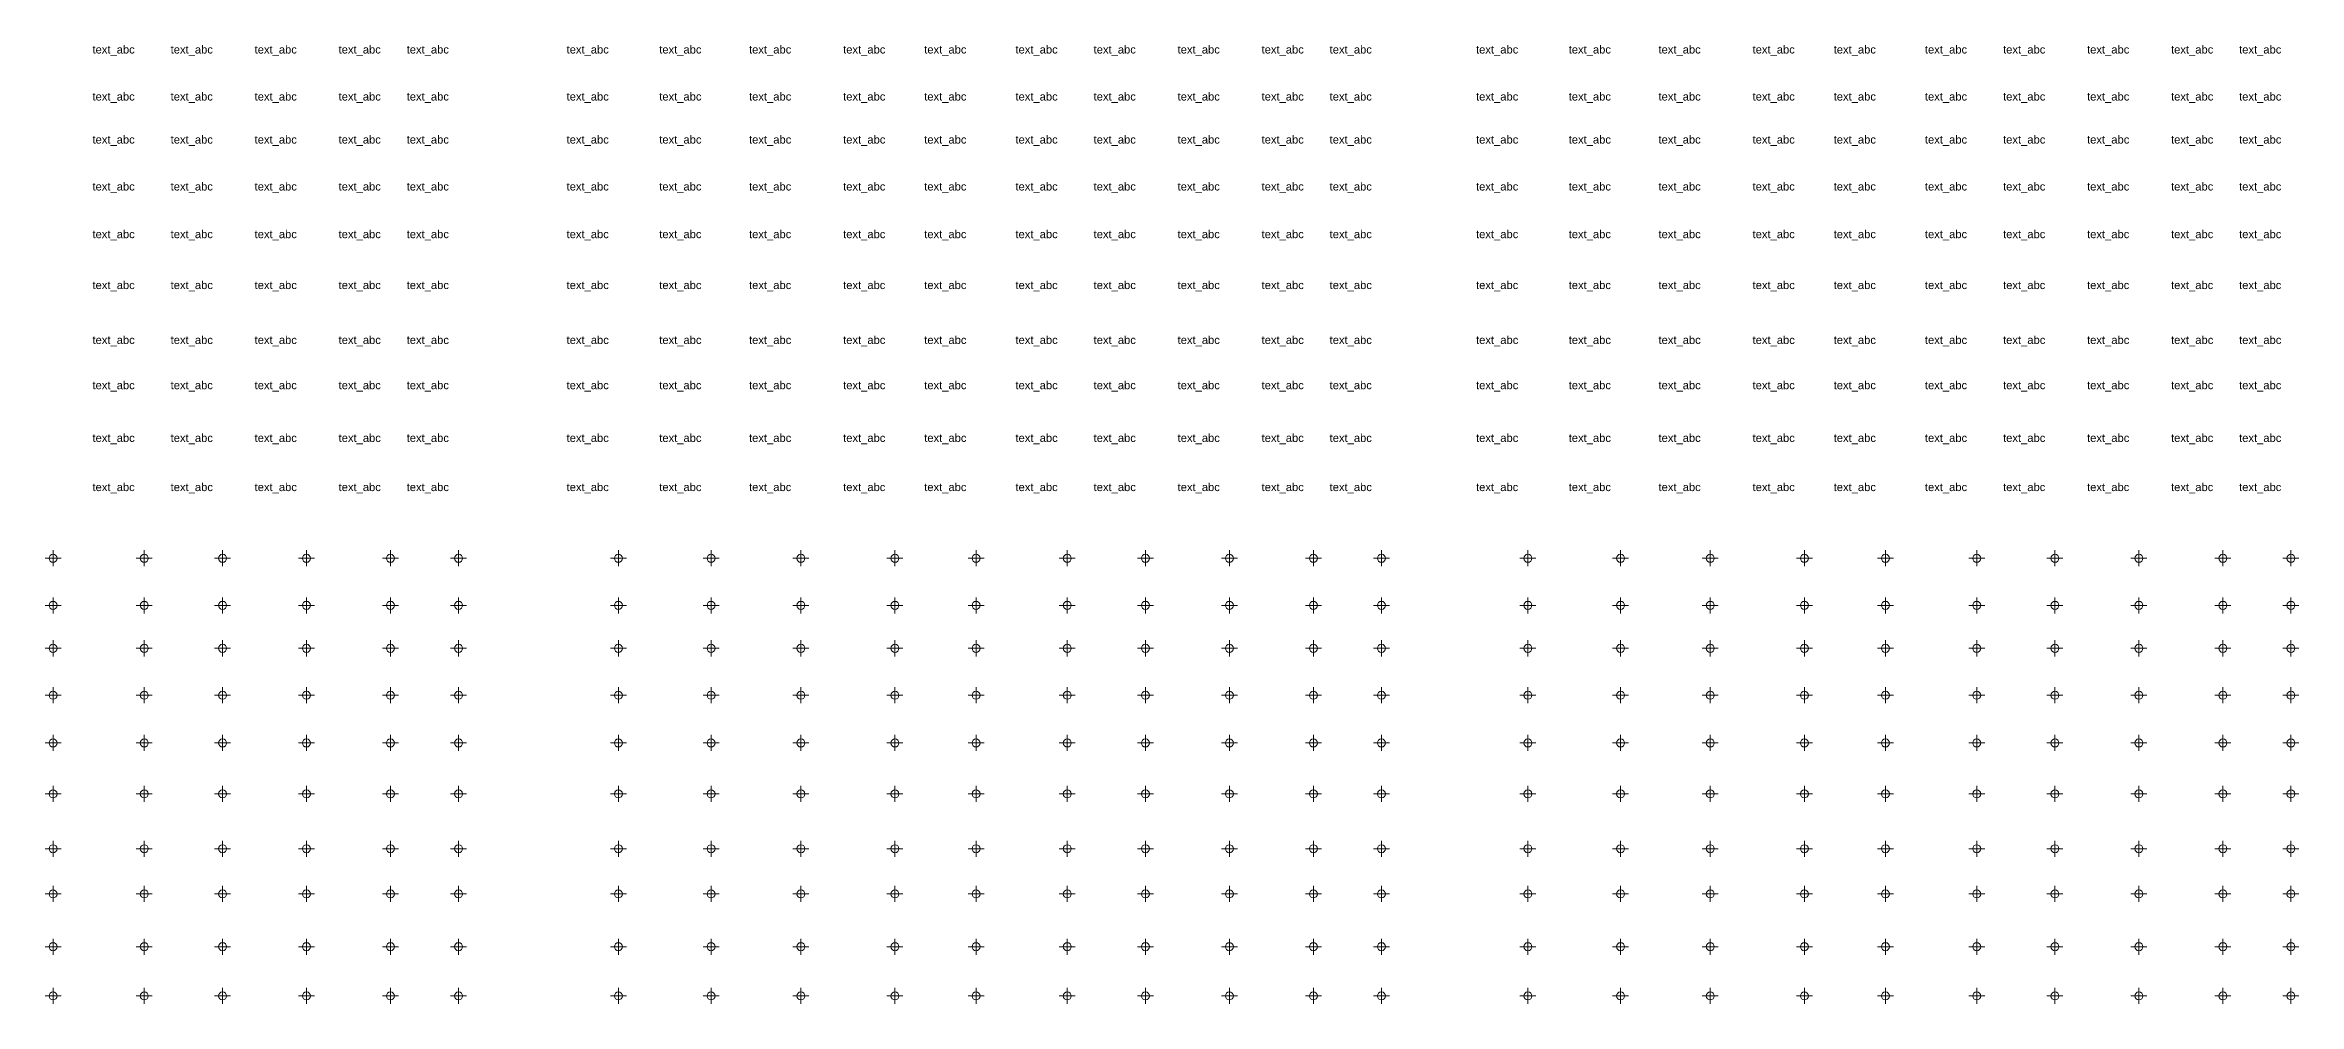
# Model space of a CAD drawing. Header units: inches. Extents: x 1 to 115, y 3 to 27.
# Drawn here: x 59 to 115.3, y 3.1 to 27.1 of the extents above; entities that cross this region are included whole.
import ezdxf

# ---------------------------------------------------------------- set-up
doc = ezdxf.new("R2010")
doc.units = ezdxf.units.IN
doc.header["$MEASUREMENT"] = 0
doc.header["$PDMODE"] = 34
doc.header["$PDSIZE"] = 0.2
doc.layers.add('Bod-cislo', color=191, linetype='Continuous')
doc.layers.add('bod-oznac', color=6, linetype='Continuous')
doc.styles.get("Standard").update_dxf_attribs({"font": 'arial.ttf'})

msp = doc.modelspace()

# ---------------------------------------------------------------- linework, layer by layer
at = {"layer": 'bod-oznac', "linetype": 'Continuous', "lineweight": 0}
for p in [(59.177, 14.23, 170.631), (61.457, 14.23, 170.631), (63.412, 14.23, 170.631), (65.511, 14.23, 170.631), (67.61, 14.23, 170.631), (69.311, 14.23, 170.631), (73.307, 14.23, 170.631), (75.623, 14.23, 170.631), (77.867, 14.23, 170.631), (80.219, 14.23, 170.631), (82.246, 14.23, 170.631), (84.526, 14.23, 170.631), (86.48, 14.23, 170.631), (88.579, 14.23, 170.631), (90.678, 14.23, 170.631), (92.379, 14.23, 170.631), (96.038, 14.23, 170.631), (98.354, 14.23, 170.631), (100.598, 14.23, 170.631), (102.95, 14.23, 170.631), (104.977, 14.23, 170.631), (107.257, 14.23, 170.631), (109.211, 14.23, 170.631), (111.31, 14.23, 170.631), (113.409, 14.23, 170.631), (115.11, 14.23, 170.631), (59.177, 13.055, 170.631), (61.457, 13.055, 170.631), (63.412, 13.055, 170.631), (65.511, 13.055, 170.631), (67.61, 13.055, 170.631), (69.311, 13.055, 170.631), (73.307, 13.055, 170.631), (75.623, 13.055, 170.631), (77.867, 13.055, 170.631), (80.219, 13.055, 170.631), (82.246, 13.055, 170.631), (84.526, 13.055, 170.631), (86.48, 13.055, 170.631), (88.579, 13.055, 170.631), (90.678, 13.055, 170.631), (92.379, 13.055, 170.631), (96.038, 13.055, 170.631), (98.354, 13.055, 170.631), (100.598, 13.055, 170.631), (102.95, 13.055, 170.631), (104.977, 13.055, 170.631), (107.257, 13.055, 170.631), (109.211, 13.055, 170.631), (111.31, 13.055, 170.631), (113.409, 13.055, 170.631), (115.11, 13.055, 170.631), (59.177, 11.981, 170.631), (61.457, 11.981, 170.631), (63.412, 11.981, 170.631), (65.511, 11.981, 170.631), (67.61, 11.981, 170.631), (69.311, 11.981, 170.631), (73.307, 11.981, 170.631), (75.623, 11.981, 170.631), (77.867, 11.981, 170.631), (80.219, 11.981, 170.631), (82.246, 11.981, 170.631), (84.526, 11.981, 170.631), (86.48, 11.981, 170.631), (88.579, 11.981, 170.631), (90.678, 11.981, 170.631), (92.379, 11.981, 170.631), (96.038, 11.981, 170.631), (98.354, 11.981, 170.631), (100.598, 11.981, 170.631), (102.95, 11.981, 170.631), (104.977, 11.981, 170.631), (107.257, 11.981, 170.631), (109.211, 11.981, 170.631), (111.31, 11.981, 170.631), (113.409, 11.981, 170.631), (115.11, 11.981, 170.631), (59.177, 10.808, 170.631), (61.457, 10.808, 170.631), (63.412, 10.808, 170.631), (65.511, 10.808, 170.631), (67.61, 10.808, 170.631), (69.311, 10.808, 170.631), (73.307, 10.808, 170.631), (75.623, 10.808, 170.631), (77.867, 10.808, 170.631), (80.219, 10.808, 170.631), (82.246, 10.808, 170.631), (84.526, 10.808, 170.631), (86.48, 10.808, 170.631), (88.579, 10.808, 170.631), (90.678, 10.808, 170.631), (92.379, 10.808, 170.631), (96.038, 10.808, 170.631), (98.354, 10.808, 170.631), (100.598, 10.808, 170.631), (102.95, 10.808, 170.631), (104.977, 10.808, 170.631), (107.257, 10.808, 170.631), (109.211, 10.808, 170.631), (111.31, 10.808, 170.631), (113.409, 10.808, 170.631), (115.11, 10.808, 170.631), (59.177, 9.616, 170.631), (61.457, 9.616, 170.631), (63.412, 9.616, 170.631), (65.511, 9.616, 170.631), (67.61, 9.616, 170.631), (69.311, 9.616, 170.631), (73.307, 9.616, 170.631), (75.623, 9.616, 170.631), (77.867, 9.616, 170.631), (80.219, 9.616, 170.631), (82.246, 9.616, 170.631), (84.526, 9.616, 170.631), (86.48, 9.616, 170.631), (88.579, 9.616, 170.631), (90.678, 9.616, 170.631), (92.379, 9.616, 170.631), (96.038, 9.616, 170.631), (98.354, 9.616, 170.631), (100.598, 9.616, 170.631), (102.95, 9.616, 170.631), (104.977, 9.616, 170.631), (107.257, 9.616, 170.631), (109.211, 9.616, 170.631), (111.31, 9.616, 170.631), (113.409, 9.616, 170.631), (115.11, 9.616, 170.631), (59.177, 8.344, 170.631), (61.457, 8.344, 170.631), (63.412, 8.344, 170.631), (65.511, 8.344, 170.631), (67.61, 8.344, 170.631), (69.311, 8.344, 170.631), (73.307, 8.344, 170.631), (75.623, 8.344, 170.631), (77.867, 8.344, 170.631), (80.219, 8.344, 170.631), (82.246, 8.344, 170.631), (84.526, 8.344, 170.631), (86.48, 8.344, 170.631), (88.579, 8.344, 170.631), (90.678, 8.344, 170.631), (92.379, 8.344, 170.631), (96.038, 8.344, 170.631), (98.354, 8.344, 170.631), (100.598, 8.344, 170.631), (102.95, 8.344, 170.631), (104.977, 8.344, 170.631), (107.257, 8.344, 170.631), (109.211, 8.344, 170.631), (111.31, 8.344, 170.631), (113.409, 8.344, 170.631), (115.11, 8.344, 170.631), (59.177, 6.973, 170.631), (61.457, 6.973, 170.631), (63.412, 6.973, 170.631), (65.511, 6.973, 170.631), (67.61, 6.973, 170.631), (69.311, 6.973, 170.631), (73.307, 6.973, 170.631), (75.623, 6.973, 170.631), (77.867, 6.973, 170.631), (80.219, 6.973, 170.631), (82.246, 6.973, 170.631), (84.526, 6.973, 170.631), (86.48, 6.973, 170.631), (88.579, 6.973, 170.631), (90.678, 6.973, 170.631), (92.379, 6.973, 170.631), (96.038, 6.973, 170.631), (98.354, 6.973, 170.631), (100.598, 6.973, 170.631), (102.95, 6.973, 170.631), (104.977, 6.973, 170.631), (107.257, 6.973, 170.631), (109.211, 6.973, 170.631), (111.31, 6.973, 170.631), (113.409, 6.973, 170.631), (115.11, 6.973, 170.631), (59.177, 5.843, 170.631), (61.457, 5.843, 170.631), (63.412, 5.843, 170.631), (65.511, 5.843, 170.631), (67.61, 5.843, 170.631), (69.311, 5.843, 170.631), (73.307, 5.843, 170.631), (75.623, 5.843, 170.631), (77.867, 5.843, 170.631), (80.219, 5.843, 170.631), (82.246, 5.843, 170.631), (84.526, 5.843, 170.631), (86.48, 5.843, 170.631), (88.579, 5.843, 170.631), (90.678, 5.843, 170.631), (92.379, 5.843, 170.631), (96.038, 5.843, 170.631), (98.354, 5.843, 170.631), (100.598, 5.843, 170.631), (102.95, 5.843, 170.631), (104.977, 5.843, 170.631), (107.257, 5.843, 170.631), (109.211, 5.843, 170.631), (111.31, 5.843, 170.631), (113.409, 5.843, 170.631), (115.11, 5.843, 170.631), (59.177, 4.526, 170.631), (61.457, 4.526, 170.631), (63.412, 4.526, 170.631), (65.511, 4.526, 170.631), (67.61, 4.526, 170.631), (69.311, 4.526, 170.631), (73.307, 4.526, 170.631), (75.623, 4.526, 170.631), (77.867, 4.526, 170.631), (80.219, 4.526, 170.631), (82.246, 4.526, 170.631), (84.526, 4.526, 170.631), (86.48, 4.526, 170.631), (88.579, 4.526, 170.631), (90.678, 4.526, 170.631), (92.379, 4.526, 170.631), (96.038, 4.526, 170.631), (98.354, 4.526, 170.631), (100.598, 4.526, 170.631), (102.95, 4.526, 170.631), (104.977, 4.526, 170.631), (107.257, 4.526, 170.631), (109.211, 4.526, 170.631), (111.31, 4.526, 170.631), (113.409, 4.526, 170.631), (115.11, 4.526, 170.631), (59.177, 3.296, 170.631), (61.457, 3.296, 170.631), (63.412, 3.296, 170.631), (65.511, 3.296, 170.631), (67.61, 3.296, 170.631), (69.311, 3.296, 170.631), (73.307, 3.296, 170.631), (75.623, 3.296, 170.631), (77.867, 3.296, 170.631), (80.219, 3.296, 170.631), (82.246, 3.296, 170.631), (84.526, 3.296, 170.631), (86.48, 3.296, 170.631), (88.579, 3.296, 170.631), (90.678, 3.296, 170.631), (92.379, 3.296, 170.631), (96.038, 3.296, 170.631), (98.354, 3.296, 170.631), (100.598, 3.296, 170.631), (102.95, 3.296, 170.631), (104.977, 3.296, 170.631), (107.257, 3.296, 170.631), (109.211, 3.296, 170.631), (111.31, 3.296, 170.631), (113.409, 3.296, 170.631), (115.11, 3.296, 170.631)]:
    msp.add_point(p, dxfattribs=at)

# ---------------------------------------------------------------- texts
at = {"layer": 'Bod-cislo', "linetype": 'Continuous', "lineweight": 0}
for p in [(60.162, 26.844, 225.518), (62.116, 26.844, 225.518), (64.215, 26.844, 225.518), (66.314, 26.844, 225.518), (68.015, 26.844, 225.518), (72.012, 26.844, 225.518), (74.328, 26.844, 225.518), (76.572, 26.844, 225.518), (78.924, 26.844, 225.518), (80.951, 26.844, 225.518), (83.231, 26.844, 225.518), (85.185, 26.844, 225.518), (87.284, 26.844, 225.518), (89.383, 26.844, 225.518), (91.084, 26.844, 225.518), (94.743, 26.844, 225.518), (97.059, 26.844, 225.518), (99.303, 26.844, 225.518), (101.655, 26.844, 225.518), (103.682, 26.844, 225.518), (105.962, 26.844, 225.518), (107.916, 26.844, 225.518), (110.015, 26.844, 225.518), (112.114, 26.844, 225.518), (113.815, 26.844, 225.518), (60.162, 25.669, 225.518), (62.116, 25.669, 225.518), (64.215, 25.669, 225.518), (66.314, 25.669, 225.518), (68.015, 25.669, 225.518), (72.012, 25.669, 225.518), (74.328, 25.669, 225.518), (76.572, 25.669, 225.518), (78.924, 25.669, 225.518), (80.951, 25.669, 225.518), (83.231, 25.669, 225.518), (85.185, 25.669, 225.518), (87.284, 25.669, 225.518), (89.383, 25.669, 225.518), (91.084, 25.669, 225.518), (94.743, 25.669, 225.518), (97.059, 25.669, 225.518), (99.303, 25.669, 225.518), (101.655, 25.669, 225.518), (103.682, 25.669, 225.518), (105.962, 25.669, 225.518), (107.916, 25.669, 225.518), (110.015, 25.669, 225.518), (112.114, 25.669, 225.518), (113.815, 25.669, 225.518), (60.162, 24.594, 225.518), (62.116, 24.594, 225.518), (64.215, 24.594, 225.518), (66.314, 24.594, 225.518), (68.015, 24.594, 225.518), (72.012, 24.594, 225.518), (74.328, 24.594, 225.518), (76.572, 24.594, 225.518), (78.924, 24.594, 225.518), (80.951, 24.594, 225.518), (83.231, 24.594, 225.518), (85.185, 24.594, 225.518), (87.284, 24.594, 225.518), (89.383, 24.594, 225.518), (91.084, 24.594, 225.518), (94.743, 24.594, 225.518), (97.059, 24.594, 225.518), (99.303, 24.594, 225.518), (101.655, 24.594, 225.518), (103.682, 24.594, 225.518), (105.962, 24.594, 225.518), (107.916, 24.594, 225.518), (110.015, 24.594, 225.518), (112.114, 24.594, 225.518), (113.815, 24.594, 225.518), (60.162, 23.421, 225.518), (62.116, 23.421, 225.518), (64.215, 23.421, 225.518), (66.314, 23.421, 225.518), (68.015, 23.421, 225.518), (72.012, 23.421, 225.518), (74.328, 23.421, 225.518), (76.572, 23.421, 225.518), (78.924, 23.421, 225.518), (80.951, 23.421, 225.518), (83.231, 23.421, 225.518), (85.185, 23.421, 225.518), (87.284, 23.421, 225.518), (89.383, 23.421, 225.518), (91.084, 23.421, 225.518), (94.743, 23.421, 225.518), (97.059, 23.421, 225.518), (99.303, 23.421, 225.518), (101.655, 23.421, 225.518), (103.682, 23.421, 225.518), (105.962, 23.421, 225.518), (107.916, 23.421, 225.518), (110.015, 23.421, 225.518), (112.114, 23.421, 225.518), (113.815, 23.421, 225.518), (60.162, 22.23, 225.518), (62.116, 22.23, 225.518), (64.215, 22.23, 225.518), (66.314, 22.23, 225.518), (68.015, 22.23, 225.518), (72.012, 22.23, 225.518), (74.328, 22.23, 225.518), (76.572, 22.23, 225.518), (78.924, 22.23, 225.518), (80.951, 22.23, 225.518), (83.231, 22.23, 225.518), (85.185, 22.23, 225.518), (87.284, 22.23, 225.518), (89.383, 22.23, 225.518), (91.084, 22.23, 225.518), (94.743, 22.23, 225.518), (97.059, 22.23, 225.518), (99.303, 22.23, 225.518), (101.655, 22.23, 225.518), (103.682, 22.23, 225.518), (105.962, 22.23, 225.518), (107.916, 22.23, 225.518), (110.015, 22.23, 225.518), (112.114, 22.23, 225.518), (113.815, 22.23, 225.518), (60.162, 20.958, 225.518), (62.116, 20.958, 225.518), (64.215, 20.958, 225.518), (66.314, 20.958, 225.518), (68.015, 20.958, 225.518), (72.012, 20.958, 225.518), (74.328, 20.958, 225.518), (76.572, 20.958, 225.518), (78.924, 20.958, 225.518), (80.951, 20.958, 225.518), (83.231, 20.958, 225.518), (85.185, 20.958, 225.518), (87.284, 20.958, 225.518), (89.383, 20.958, 225.518), (91.084, 20.958, 225.518), (94.743, 20.958, 225.518), (97.059, 20.958, 225.518), (99.303, 20.958, 225.518), (101.655, 20.958, 225.518), (103.682, 20.958, 225.518), (105.962, 20.958, 225.518), (107.916, 20.958, 225.518), (110.015, 20.958, 225.518), (112.114, 20.958, 225.518), (113.815, 20.958, 225.518), (60.162, 19.587, 225.518), (62.116, 19.587, 225.518), (64.215, 19.587, 225.518), (66.314, 19.587, 225.518), (68.015, 19.587, 225.518), (72.012, 19.587, 225.518), (74.328, 19.587, 225.518), (76.572, 19.587, 225.518), (78.924, 19.587, 225.518), (80.951, 19.587, 225.518), (83.231, 19.587, 225.518), (85.185, 19.587, 225.518), (87.284, 19.587, 225.518), (89.383, 19.587, 225.518), (91.084, 19.587, 225.518), (94.743, 19.587, 225.518), (97.059, 19.587, 225.518), (99.303, 19.587, 225.518), (101.655, 19.587, 225.518), (103.682, 19.587, 225.518), (105.962, 19.587, 225.518), (107.916, 19.587, 225.518), (110.015, 19.587, 225.518), (112.114, 19.587, 225.518), (113.815, 19.587, 225.518), (60.162, 18.456, 225.518), (62.116, 18.456, 225.518), (64.215, 18.456, 225.518), (66.314, 18.456, 225.518), (68.015, 18.456, 225.518), (72.012, 18.456, 225.518), (74.328, 18.456, 225.518), (76.572, 18.456, 225.518), (78.924, 18.456, 225.518), (80.951, 18.456, 225.518), (83.231, 18.456, 225.518), (85.185, 18.456, 225.518), (87.284, 18.456, 225.518), (89.383, 18.456, 225.518), (91.084, 18.456, 225.518), (94.743, 18.456, 225.518), (97.059, 18.456, 225.518), (99.303, 18.456, 225.518), (101.655, 18.456, 225.518), (103.682, 18.456, 225.518), (105.962, 18.456, 225.518), (107.916, 18.456, 225.518), (110.015, 18.456, 225.518), (112.114, 18.456, 225.518), (113.815, 18.456, 225.518), (60.162, 17.139, 225.518), (62.116, 17.139, 225.518), (64.215, 17.139, 225.518), (66.314, 17.139, 225.518), (68.015, 17.139, 225.518), (72.012, 17.139, 225.518), (74.328, 17.139, 225.518), (76.572, 17.139, 225.518), (78.924, 17.139, 225.518), (80.951, 17.139, 225.518), (83.231, 17.139, 225.518), (85.185, 17.139, 225.518), (87.284, 17.139, 225.518), (89.383, 17.139, 225.518), (91.084, 17.139, 225.518), (94.743, 17.139, 225.518), (97.059, 17.139, 225.518), (99.303, 17.139, 225.518), (101.655, 17.139, 225.518), (103.682, 17.139, 225.518), (105.962, 17.139, 225.518), (107.916, 17.139, 225.518), (110.015, 17.139, 225.518), (112.114, 17.139, 225.518), (113.815, 17.139, 225.518), (60.162, 15.91, 225.518), (62.116, 15.91, 225.518), (64.215, 15.91, 225.518), (66.314, 15.91, 225.518), (68.015, 15.91, 225.518), (72.012, 15.91, 225.518), (74.328, 15.91, 225.518), (76.572, 15.91, 225.518), (78.924, 15.91, 225.518), (80.951, 15.91, 225.518), (83.231, 15.91, 225.518), (85.185, 15.91, 225.518), (87.284, 15.91, 225.518), (89.383, 15.91, 225.518), (91.084, 15.91, 225.518), (94.743, 15.91, 225.518), (97.059, 15.91, 225.518), (99.303, 15.91, 225.518), (101.655, 15.91, 225.518), (103.682, 15.91, 225.518), (105.962, 15.91, 225.518), (107.916, 15.91, 225.518), (110.015, 15.91, 225.518), (112.114, 15.91, 225.518), (113.815, 15.91, 225.518)]:
    msp.add_text('text_abc', height=0.2, dxfattribs=at).set_placement(p)

doc.saveas('drawing.dxf')
